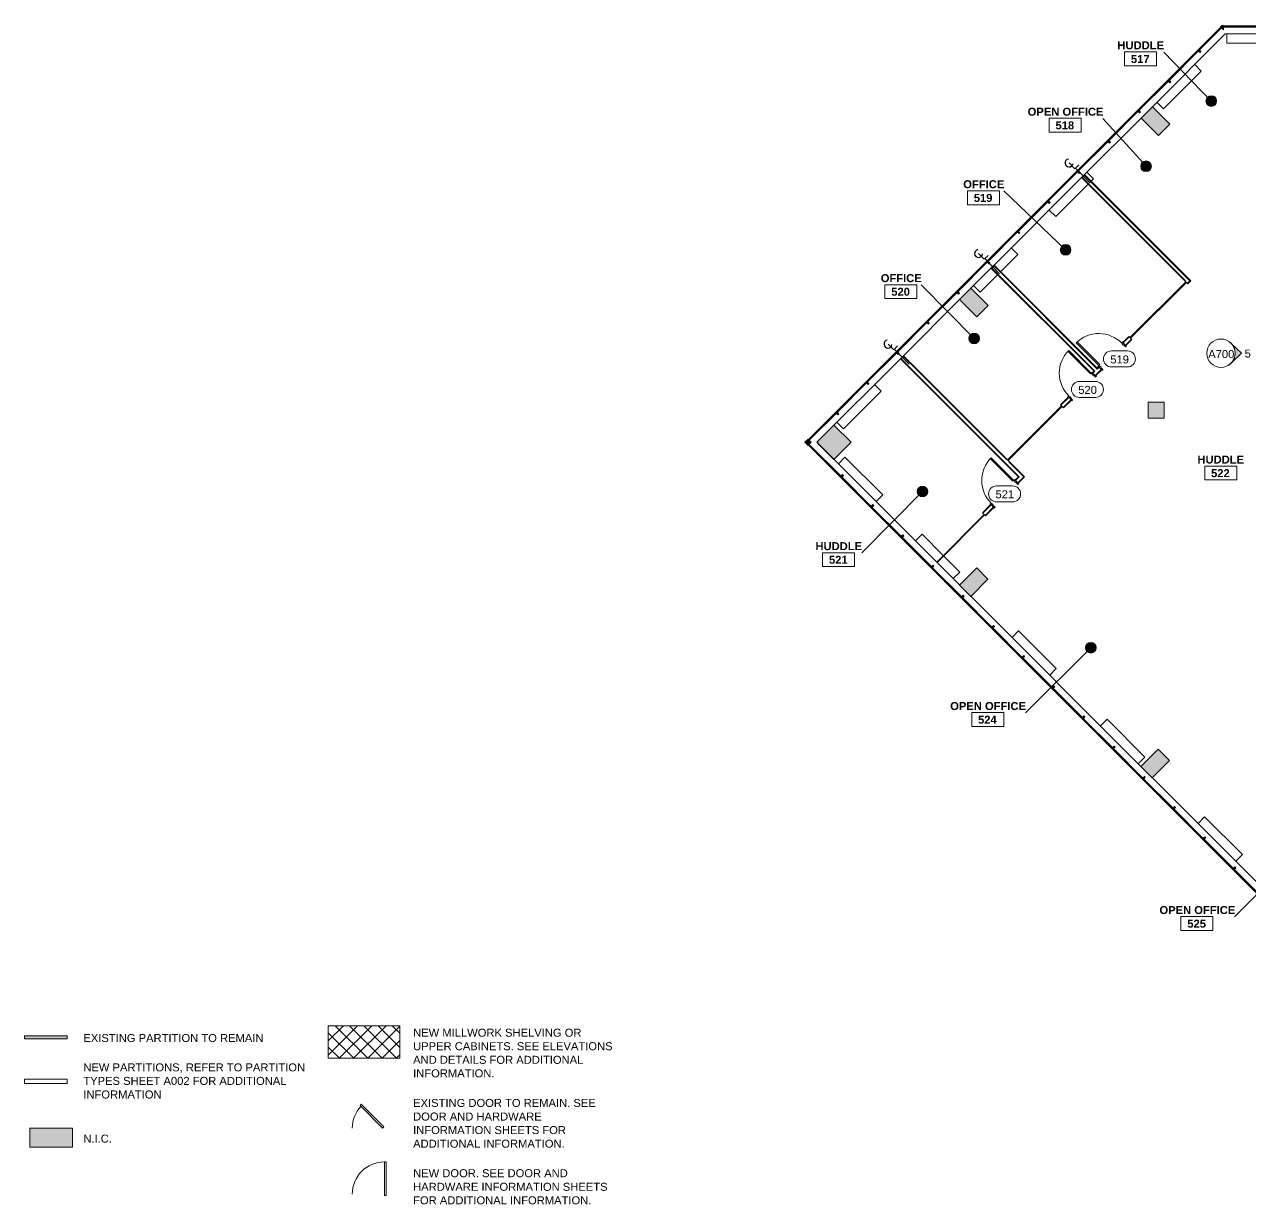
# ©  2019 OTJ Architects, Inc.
# Model space of a CAD drawing. Header units: inches. Extents: x 920 to 3738, y -709 to 819.
# Drawn here: x 920 to 2298, y -557 to 770 of the extents above; entities that cross this region are included whole.
import ezdxf

# ---------------------------------------------------------------- set-up
doc = ezdxf.new("R2010")
doc.units = ezdxf.units.IN
doc.header["$MEASUREMENT"] = 0
for name, color, linetype, lineweight in [('A-ANNO-NOTE', 131, 'Continuous', 9), ('A-AREA-IDEN', 2, 'Continuous', 9), ('A-DETL', 90, 'Continuous', 9), ('A-DETL-GENF', 92, 'Continuous', 9), ('A-DETL-THIN', 151, 'Continuous', 9), ('A-DOOR', 31, 'Continuous', 13), ('A-DOOR-IDEN', 31, 'Continuous', 9), ('A-GLAZ-CURT', 52, 'Continuous', 9), ('A-GLAZ-CWMG', 51, 'Continuous', 9), ('A-WALL', 113, 'Continuous', 13), ('A-WALL-PATT', 111, 'Continuous', 13), ('bb$0$A-BBASE', 250, 'Continuous', 30), ('dp$0$A-WALL-EXST', 7, 'Continuous', 9), ('G-ANNO-SYMB', 111, 'Continuous', 9), ('G-ANNO-TEXT', 231, 'Continuous', 9), ('I-WALL', 2, 'Continuous', 9), ('S-COLS', 52, 'Continuous', 13)]:
    doc.layers.add(name, color=color, linetype=linetype, lineweight=lineweight)
doc.styles.add('Arial_1', font='arial.ttf', dxfattribs={"height": 9})
doc.styles.add('Swis721 Lt BT', font='swissl.ttf', dxfattribs={"height": 9})
doc.styles.add('Swis721 Lt BT_B', font='', dxfattribs={"height": 9})
doc.styles.get('Swis721 Lt BT_B').set_extended_font_data('Swis721 Lt BT', bold=True)
pattern_1 = [(0, (2996.523, 0), (30.72, 7.68), [1.267, -21.773, 1.267, -21.773, -122.88]), (0, (2996.523, 0), (30.72, 7.68), [-46.08, 1.267, -44.813, 1.267, -21.773, -53.76]), (0, (2996.523, 0), (30.72, 7.68), [-115.2, 1.267, -14.093, 1.267, -37.133]), (120, (3008.043, 3.84), (-22.011075, 22.7643), [1.267, -21.773, 1.267, -21.773, -122.88]), (120, (3008.043, 3.84), (-22.011075, 22.7643), [-46.08, 1.267, -44.813, 1.267, -21.773, -53.76]), (120, (3008.043, 3.84), (-22.011075, 22.7643), [-115.2, 1.267, -14.093, 1.267, -37.133]), (240, (3011.883, 19.2), (-8.708925, -30.4443), [1.267, -21.773, 1.267, -21.773, -122.88]), (240, (3011.883, 19.2), (-8.708925, -30.4443), [-46.08, 1.267, -44.813, 1.267, -21.773, -53.76]), (240, (3011.883, 19.2), (-8.708925, -30.4443), [-115.2, 1.267, -14.093, 1.267, -37.133])]

# ---------------------------------------------------------------- blocks, each defined once
blk = doc.blocks.new('Family - ___-1369240-CONSTRUCTION PLAN SYMBOLS')
at = {"layer": 'A-WALL'}
for p, q in [((968, -416.2), (920, -416.2)), ((920, -416.2), (920, -421.2)), ((920, -421.2), (968, -421.2)), ((968, -421.2), (968, -416.2))]:
    blk.add_line(p, q, dxfattribs=at)
blk = doc.blocks.new('1951 Kidwell_Linked_dwg_bb-7240425-5TH FLOOR CONSTRUCTION')
at = {"layer": 'bb$0$A-BBASE'}
blk.add_hatch(color=256, dxfattribs=at).paths.add_polyline_path([(-1166.4, 280.7), (-1147.1, 300), (-1166.4, 319.3), (-1185.6, 300), (-1183.4, 297.7)], flags=0)
for p, q in [((-1166.4, 319.3), (-1185.6, 300)), ((-1147.1, 300), (-1166.4, 319.3)), ((-1185.6, 300), (-1183.4, 297.7)), ((-1183.4, 297.7), (-1166.4, 280.7)), ((-1166.4, 280.7), (-1147.1, 300))]:
    blk.add_line(p, q, dxfattribs=at)
at = {"layer": 'bb$0$A-BBASE', "flags": 128}
blk.add_lwpolyline([(-1166.4, 280.7), (-1147.1, 300), (-1166.4, 319.3)], dxfattribs=at)
blk = doc.blocks.new('1951 Kidwell_Linked_dwg-6963106-5TH FLOOR CONSTRUCTION')
at = {"layer": 'bb$0$A-BBASE'}
blk.add_hatch(color=256, dxfattribs=at).paths.add_polyline_path([(-1166.4, 280.7), (-1147.1, 300), (-1166.4, 319.3), (-1185.6, 300), (-1183.4, 297.7)], flags=0)
for p, q in [((-1166.4, 319.3), (-1185.6, 300)), ((-1147.1, 300), (-1166.4, 319.3)), ((-1185.6, 300), (-1183.4, 297.7)), ((-1183.4, 297.7), (-1166.4, 280.7)), ((-1166.4, 280.7), (-1147.1, 300))]:
    blk.add_line(p, q, dxfattribs=at)
at = {"layer": 'bb$0$A-BBASE', "flags": 128}
blk.add_lwpolyline([(-1166.4, 280.7), (-1147.1, 300), (-1166.4, 319.3)], dxfattribs=at)
blk.add_blockref('1951 Kidwell_Linked_dwg_bb-7240425-5TH FLOOR CONSTRUCTION', (0, 0))
blk = doc.blocks.new('Concrete-Rectangular-Column - 18 x 18-7059525-5TH FLOOR CONSTRUCTION')
at = {"layer": 'S-COLS', "lineweight": 9}
blk.add_hatch(color=7, dxfattribs=at).paths.add_polyline_path([(9, -9), (9, 9), (-9, 9), (-9, -9), (9, -9)], flags=0)
at = {"layer": 'S-COLS', "color": 8, "lineweight": 20}
for p, q in [((9, 9), (-9, 9)), ((-9, 9), (-9, -9)), ((9, -9), (9, 9)), ((-9, -9), (9, -9))]:
    blk.add_line(p, q, dxfattribs=at)
blk = doc.blocks.new('Concrete-Rectangular-Column - 18 x 27-7059394-5TH FLOOR CONSTRUCTION')
at = {"layer": 'S-COLS', "lineweight": 9}
blk.add_hatch(color=7, dxfattribs=at).paths.add_polyline_path([(9, -13.75), (9, 13.75), (-9, 13.75), (-9, -13.75)], flags=0)
at = {"layer": 'S-COLS', "color": 8, "lineweight": 20}
for p, q in [((9, 13.75), (-9, 13.75)), ((-9, 13.75), (-9, -13.75)), ((9, -13.75), (9, 13.75)), ((-9, -13.75), (9, -13.75))]:
    blk.add_line(p, q, dxfattribs=at)
blk = doc.blocks.new('Door - Single - Solid Door-7612116-5TH FLOOR CONSTRUCTION')
at = {"layer": 'A-DOOR', "lineweight": 9}
for p, q in [((-15.6, 3.1), (-14.1, 3.1)), ((-15.6, 2.3), (-15.6, 3.1)), ((-14.1, 3.1), (-14.1, -0.3)), ((22.1, 3.1), (23.6, 3.1)), ((22.1, -0.3), (22.1, 3.1)), ((23.6, 3.1), (23.6, 2.3)), ((-15.6, -3.3), (-15.6, -2.5)), ((-14.1, -3.3), (-15.6, -3.3)), ((-14.1, -0.3), (-13.6, -0.3)), ((-14.1, -1.8), (-14.1, -3.3)), ((-13.6, -1.8), (-14.1, -1.8)), ((-13.6, -0.3), (-13.6, -1.8)), ((21.6, -0.3), (22.1, -0.3)), ((21.6, -1.8), (21.6, -0.3)), ((22.1, -1.8), (21.6, -1.8)), ((22.1, -3.3), (22.1, -1.8)), ((23.6, -3.3), (22.1, -3.3)), ((23.6, -2.5), (23.6, -3.3))]:
    blk.add_line(p, q, dxfattribs=at)
at = {"layer": 'A-DOOR'}
for p, q in [((-12.6, -3.3), (-14, -3.3)), ((-14, -3.3), (-14, -39.3)), ((-12.6, -39.3), (-12.6, -3.3)), ((-14, -39.3), (-12.6, -39.3))]:
    blk.add_line(p, q, dxfattribs=at)
at = {"layer": 'A-DOOR', "lineweight": 9}
blk.add_arc((-14, -3.3), 36, 270, 0.5, dxfattribs=at)
blk = doc.blocks.new('Door - Single - Solid Door-7612119-5TH FLOOR CONSTRUCTION')
at = {"layer": 'A-DOOR'}
for p, q in [((-14, 39.3), (-12.6, 39.3)), ((-14, 3.3), (-14, 39.3)), ((-12.6, 39.3), (-12.6, 3.3)), ((-12.6, 3.3), (-14, 3.3))]:
    blk.add_line(p, q, dxfattribs=at)
at = {"layer": 'A-DOOR', "lineweight": 9}
for p, q in [((-15.6, 3.3), (-15.6, 2.5)), ((-14.1, 3.3), (-15.6, 3.3)), ((-14.1, 1.8), (-14.1, 3.3)), ((-13.6, 1.8), (-14.1, 1.8)), ((-14.1, -3.1), (-14.1, 0.3)), ((-14.1, 0.3), (-13.6, 0.3)), ((-13.6, 0.3), (-13.6, 1.8)), ((22.1, 1.8), (21.6, 1.8)), ((21.6, 1.8), (21.6, 0.3)), ((21.6, 0.3), (22.1, 0.3)), ((23.6, 3.3), (22.1, 3.3)), ((22.1, 3.3), (22.1, 1.8)), ((22.1, 0.3), (22.1, -3.1)), ((23.6, 2.5), (23.6, 3.3)), ((-15.6, -2.3), (-15.6, -3.1)), ((-15.6, -3.1), (-14.1, -3.1)), ((22.1, -3.1), (23.6, -3.1)), ((23.6, -3.1), (23.6, -2.3))]:
    blk.add_line(p, q, dxfattribs=at)
blk.add_arc((-14, 3.3), 36, 359.5, 90, dxfattribs=at)
blk = doc.blocks.new('System Panel - Glazed-7612506-5TH FLOOR CONSTRUCTION')
at = {"layer": 'A-GLAZ-CURT', "lineweight": 13}
for p, q in [((44.3, 1.8), (-44.3, 1.8)), ((-44.3, 1.8), (-44.3, 0.7)), ((-44.3, 0.7), (44.3, 0.7)), ((44.3, 0.7), (44.3, 1.8))]:
    blk.add_line(p, q, dxfattribs=at)
blk = doc.blocks.new('System Panel - Glazed-7612308-5TH FLOOR CONSTRUCTION')
at = {"layer": 'A-GLAZ-CURT', "lineweight": 13}
for p, q in [((42.9, 1.7), (-42.9, 1.7)), ((-42.9, 1.7), (-42.9, 0.7)), ((-42.9, 0.7), (42.9, 0.7)), ((42.9, 0.7), (42.9, 1.7))]:
    blk.add_line(p, q, dxfattribs=at)
blk = doc.blocks.new('System Panel - Glazed-7349523-5TH FLOOR CONSTRUCTION')
at = {"layer": 'A-GLAZ-CURT'}
blk.add_hatch(color=7, dxfattribs=at).paths.add_polyline_path([(25.6, -1.8), (25.6, -0.8), (-25.6, -0.8), (-25.6, -1.8), (12.4, -1.8)], flags=0)
at = {"layer": 'A-GLAZ-CURT', "color": 8, "lineweight": 20}
for p, q in [((25.6, -0.8), (-25.6, -0.8)), ((-25.6, -0.8), (-25.6, -1.8)), ((-25.6, -1.8), (25.6, -1.8)), ((25.6, -1.8), (25.6, -0.8))]:
    blk.add_line(p, q, dxfattribs=at)
blk = doc.blocks.new('System Panel - Glazed-7349344-5TH FLOOR CONSTRUCTION')
at = {"layer": 'A-GLAZ-CURT'}
blk.add_hatch(color=7, dxfattribs=at).paths.add_polyline_path([(-21.9, 0.7), (21.9, 0.7), (21.9, 1.8), (-21.9, 1.8)], flags=0)
at = {"layer": 'A-GLAZ-CURT', "color": 8, "lineweight": 20}
for p, q in [((21.9, 1.8), (-21.9, 1.8)), ((-21.9, 1.8), (-21.9, 0.7)), ((-21.9, 0.7), (21.9, 0.7)), ((21.9, 0.7), (21.9, 1.8))]:
    blk.add_line(p, q, dxfattribs=at)
blk = doc.blocks.new('System Panel - Glazed-7352699-5TH FLOOR CONSTRUCTION')
at = {"layer": 'A-GLAZ-CURT'}
blk.add_hatch(color=7, dxfattribs=at).paths.add_polyline_path([(-20.2, 0.7), (22.1, 0.7), (22.1, 1.8), (-22.1, 1.8), (-22.1, 0.7)], flags=0)
at = {"layer": 'A-GLAZ-CURT', "color": 8, "lineweight": 20}
for p, q in [((22.1, 1.8), (-22.1, 1.8)), ((-22.1, 1.8), (-22.1, 0.7)), ((-22.1, 0.7), (22.1, 0.7)), ((22.1, 0.7), (22.1, 1.8))]:
    blk.add_line(p, q, dxfattribs=at)
blk = doc.blocks.new('System Panel - Glazed-7347563-5TH FLOOR CONSTRUCTION')
at = {"layer": 'A-GLAZ-CURT'}
blk.add_hatch(color=7, dxfattribs=at).paths.add_polyline_path([(-24, 0.7), (24, 0.7), (24, 1.7), (-24, 1.7), (-24, 1.6)], flags=0)
at = {"layer": 'A-GLAZ-CURT', "color": 8, "lineweight": 20}
for p, q in [((24, 1.7), (-24, 1.7)), ((-24, 1.7), (-24, 0.7)), ((-24, 0.7), (24, 0.7)), ((24, 0.7), (24, 1.7))]:
    blk.add_line(p, q, dxfattribs=at)
blk = doc.blocks.new('Rectangular Mullion - 1_5_ x 2_5_ rectangular-7347996-5TH FLOOR CONSTRUCTION')
at = {"layer": 'A-GLAZ-CWMG'}
blk.add_hatch(color=7, dxfattribs=at).paths.add_polyline_path([(-0.75, 1.75), (0.75, 1.75), (0.75, -0.75), (-0.75, -0.75), (-0.75, 0)], flags=0)
at = {"layer": 'A-GLAZ-CWMG', "color": 8, "lineweight": 20}
for p, q in [((-0.75, 1.75), (0.75, 1.75)), ((-0.75, -0.75), (-0.75, 1.75)), ((0.75, 1.75), (0.75, -0.75)), ((0.75, -0.75), (-0.75, -0.75))]:
    blk.add_line(p, q, dxfattribs=at)
blk = doc.blocks.new('System Panel - Glazed-7351777-5TH FLOOR CONSTRUCTION')
at = {"layer": 'A-GLAZ-CURT'}
blk.add_hatch(color=7, dxfattribs=at).paths.add_polyline_path([(-18, 0.7), (18, 0.7), (18, 1.7), (-18, 1.7)], flags=0)
at = {"layer": 'A-GLAZ-CURT', "color": 8, "lineweight": 20}
for p, q in [((18, 1.7), (-18, 1.7)), ((-18, 1.7), (-18, 0.7)), ((-18, 0.7), (18, 0.7)), ((18, 0.7), (18, 1.7))]:
    blk.add_line(p, q, dxfattribs=at)
blk = doc.blocks.new('Quad Corner Mullion - 5_ x 5_ Quad Corner-7349345-5TH FLOOR CONSTRUCTION')
at = {"layer": 'A-GLAZ-CWMG'}
blk.add_hatch(color=7, dxfattribs=at).paths.add_polyline_path([(2.5, 2.5), (-2.5, 2.5), (-2.5, -2.5), (2.5, -2.5), (2.5, -1.5)], flags=0)
at = {"layer": 'A-GLAZ-CWMG', "color": 8, "lineweight": 20}
for p, q in [((2.5, 2.5), (-2.5, 2.5)), ((-2.5, 2.5), (-2.5, -2.5)), ((2.5, -2.5), (2.5, 2.5)), ((-2.5, -2.5), (2.5, -2.5))]:
    blk.add_line(p, q, dxfattribs=at)
blk = doc.blocks.new('System Panel - Glazed-7349602-5TH FLOOR CONSTRUCTION')
at = {"layer": 'A-GLAZ-CURT'}
blk.add_hatch(color=7, dxfattribs=at).paths.add_polyline_path([(24, -1.75), (24, -0.75), (-24, -0.75), (-24, -1.75), (-23, -1.75)], flags=0)
at = {"layer": 'A-GLAZ-CURT', "color": 8, "lineweight": 20}
for p, q in [((24, -0.75), (-24, -0.75)), ((-24, -0.75), (-24, -1.75)), ((-24, -1.75), (24, -1.75)), ((24, -1.75), (24, -0.75))]:
    blk.add_line(p, q, dxfattribs=at)
blk = doc.blocks.new('Rectangular Mullion - 1_5_ x 2_5_ rectangular-7350691-5TH FLOOR CONSTRUCTION')
at = {"layer": 'A-GLAZ-CWMG'}
blk.add_hatch(color=7, dxfattribs=at).paths.add_polyline_path([(0.75, 0.75), (0.75, -1.75), (-0.75, -1.75), (-0.75, 0.75), (0, 0.75)], flags=0)
at = {"layer": 'A-GLAZ-CWMG', "color": 8, "lineweight": 20}
for p, q in [((-0.75, 0.75), (0.75, 0.75)), ((-0.75, -1.75), (-0.75, 0.75)), ((0.75, 0.75), (0.75, -1.75)), ((0.75, -1.75), (-0.75, -1.75))]:
    blk.add_line(p, q, dxfattribs=at)
blk = doc.blocks.new('Quad Corner Mullion - 5_ x 5_ Quad Corner-7351778-5TH FLOOR CONSTRUCTION')
at = {"layer": 'A-GLAZ-CWMG'}
blk.add_hatch(color=7, dxfattribs=at).paths.add_polyline_path([(-1, 2.5), (2.5, -1), (1, -2.5), (-1, -2.5), (-1, 0)], flags=0)
at = {"layer": 'A-GLAZ-CWMG', "color": 8, "lineweight": 20}
for p, q in [((-1, 2.5), (2.5, -1)), ((-1, -2.5), (-1, 2.5)), ((1, -2.5), (-1, -2.5)), ((2.5, -1), (1, -2.5))]:
    blk.add_line(p, q, dxfattribs=at)
blk = doc.blocks.new('Door - Single - Solid Door-7612302-5TH FLOOR CONSTRUCTION')
at = {"layer": 'A-DOOR', "lineweight": 9}
for p, q in [((-15.6, 3.1), (-14.1, 3.1)), ((-15.6, 2.3), (-15.6, 3.1)), ((-14.1, 3.1), (-14.1, -0.3)), ((22.1, 3.1), (23.6, 3.1)), ((22.1, -0.3), (22.1, 3.1)), ((23.6, 3.1), (23.6, 2.3)), ((-15.6, -3.3), (-15.6, -2.5)), ((-14.1, -3.3), (-15.6, -3.3)), ((-14.1, -0.3), (-13.6, -0.3)), ((-14.1, -1.8), (-14.1, -3.3)), ((-13.6, -1.8), (-14.1, -1.8)), ((-13.6, -0.3), (-13.6, -1.8)), ((21.6, -0.3), (22.1, -0.3)), ((21.6, -1.8), (21.6, -0.3)), ((22.1, -1.8), (21.6, -1.8)), ((22.1, -3.3), (22.1, -1.8)), ((23.6, -3.3), (22.1, -3.3)), ((23.6, -2.5), (23.6, -3.3))]:
    blk.add_line(p, q, dxfattribs=at)
at = {"layer": 'A-DOOR'}
for p, q in [((-12.6, -3.3), (-14, -3.3)), ((-14, -3.3), (-14, -39.3)), ((-12.6, -39.3), (-12.6, -3.3)), ((-14, -39.3), (-12.6, -39.3))]:
    blk.add_line(p, q, dxfattribs=at)
at = {"layer": 'A-DOOR', "lineweight": 9}
blk.add_arc((-14, -3.3), 36, 270, 0.5, dxfattribs=at)
blk = doc.blocks.new('Room Tag - Room Name and Number-3379422-5TH FLOOR CONSTRUCTION')
at = {"layer": 'A-AREA-IDEN'}
for p, q in [((-0.188, -0.164), (-0.188, -0.002)), ((-0.188, -0.002), (0.187, -0.002)), ((0.187, -0.002), (-0.188, -0.002)), ((-0.188, -0.002), (-0.188, -0.164)), ((0.187, -0.002), (0.187, -0.164)), ((0.187, -0.164), (0.187, -0.002)), ((0.187, -0.164), (-0.188, -0.164)), ((-0.188, -0.164), (0.187, -0.164))]:
    blk.add_line(p, q, dxfattribs=at)
blk = doc.blocks.new('Door Tag - Door Tag-41184-5TH FLOOR CONSTRUCTION')
at = {"layer": 'A-DOOR-IDEN'}
for p, q in [((-0.09375, 0.09375), (0.09375, 0.09375)), ((-0.09375, -0.09375), (0.09375, -0.09375))]:
    blk.add_line(p, q, dxfattribs=at)
for centre, start, end in [((-0.09375, 0), 90, 270), ((0.09375, 0), 270, 90)]:
    blk.add_arc(centre, 0.09375, start, end, dxfattribs=at)
blk = doc.blocks.new('Centerline - Centerline-43150-5TH FLOOR CONSTRUCTION')
at = {"layer": 'A-ANNO-NOTE', "lineweight": 30}
for p, q in [((0, 0.026), (0, -0.068)), ((0, -0.068), (0.064, -0.068))]:
    blk.add_line(p, q, dxfattribs=at)
blk.add_arc((0, 0.027), 0.0469, 55.7755, 308.0372, dxfattribs=at)
blk = doc.blocks.new('Elevation - Filled Arrow 2-347888-5TH FLOOR CONSTRUCTION')
at = {"layer": 'G-ANNO-SYMB'}
blk.add_circle((0, 0), 0.166, dxfattribs=at)
blk = doc.blocks.new('Elevation - Filled Arrow-151867-5TH FLOOR CONSTRUCTION')
at = {"layer": 'G-ANNO-SYMB'}
h = blk.add_hatch(color=256, dxfattribs=at)
edge = h.paths.add_edge_path(flags=0)
edge.add_line((0, 0.239), (0.11, 0.125))
edge.add_arc((0, 0), 0.167, 48.498, 130.5571)
edge.add_line((-0.109, 0.126), (0, 0.239))
for p, q in [((0, 0.239), (-0.109, 0.126)), ((-0.108, 0.127), (0, 0.239)), ((0, 0.239), (-0.108, 0.127)), ((0, 0.239), (0.11, 0.125)), ((0.11, 0.125), (0, 0.239))]:
    blk.add_line(p, q, dxfattribs=at)
blk.add_arc((0, 0), 0.167, 48.498, 130.5571, dxfattribs=at)
blk.add_ellipse((0, 0), major_axis=(-0.167, 0), ratio=0.999376, start_param=3.141593, end_param=6.283185, dxfattribs=at)

msp = doc.modelspace()

# ---------------------------------------------------------------- hatches: boundary and pattern name
at = {"layer": 'A-AREA-IDEN'}
h = msp.add_hatch(color=256, dxfattribs=at)
edge = h.paths.add_edge_path(flags=0)
edge.add_arc((2254.4, 683.7), 6, 0, 360)
h = msp.add_hatch(color=256, dxfattribs=at)
edge = h.paths.add_edge_path(flags=0)
edge.add_arc((2181, 610.4), 6, 0, 360)
h = msp.add_hatch(color=256, dxfattribs=at)
edge = h.paths.add_edge_path(flags=0)
edge.add_arc((2090.6, 516.5), 6, 0, 360)
h = msp.add_hatch(color=256, dxfattribs=at)
edge = h.paths.add_edge_path(flags=0)
edge.add_arc((1987.8, 416.8), 6, 0, 360)
h = msp.add_hatch(color=256, dxfattribs=at)
edge = h.paths.add_edge_path(flags=0)
edge.add_arc((1929.7, 244.6), 6, 0, 360)
h = msp.add_hatch(color=256, dxfattribs=at)
edge = h.paths.add_edge_path(flags=0)
edge.add_arc((2118.9, 69), 6, 0, 360)
at = {"layer": 'A-DETL-GENF'}
h = msp.add_hatch(dxfattribs=at)
h.set_pattern_fill('FP_1', style=0, pattern_type=2)
h.set_pattern_definition([(45, (0, 0), (-8.01223, 8.01223), []), (135, (0, 0), (-8.01223, -8.01223), [])])
h.paths.add_polyline_path([(1341.9, -392.7), (1341.9, -356), (1261.5, -356), (1261.5, -392.7)], flags=0)
for color, points in [(7, [(968, -370.9), (968, -367.4), (920, -367.4), (920, -370.9), (920, -370.9)]), (9, [(925.8, -492.6), (973.8, -492.6), (973.8, -471.1), (925.8, -471.1)])]:
    msp.add_hatch(color=color, dxfattribs=at).paths.add_polyline_path(points, flags=0)
at = {"layer": 'A-WALL-PATT', "lineweight": 9}
h = msp.add_hatch(dxfattribs=at)
h.set_pattern_fill('FP_2', color=256, style=0, pattern_type=2)
h.set_pattern_definition(pattern_1)
h.paths.add_polyline_path([(2224.4, 481.7), (2224.8, 482.1), (2109.3, 597.6), (2111.9, 600.1), (2111.5, 600.6), (2108.5, 597.6), (2223.9, 482.1)], flags=0)
h = msp.add_hatch(dxfattribs=at)
h.set_pattern_fill('FP_2', color=256, style=0, pattern_type=2)
h.set_pattern_definition(pattern_1)
h.paths.add_polyline_path([(2230.4, 481.7), (2230.8, 482.1), (2111.9, 601), (2111.5, 600.6), (2229.9, 482.1)], flags=0)
h = msp.add_hatch(dxfattribs=at)
h.set_pattern_fill('FP_2', color=256, style=0, pattern_type=2)
h.set_pattern_definition(pattern_1)
h.paths.add_polyline_path([(2122.5, 379.8), (2123, 380.3), (2007.5, 495.7), (2010.1, 498.3), (2009.6, 498.7), (2006.6, 495.7), (2122.1, 380.3)], flags=0)
h = msp.add_hatch(dxfattribs=at)
h.set_pattern_fill('FP_2', color=256, style=0, pattern_type=2)
h.set_pattern_definition(pattern_1)
h.paths.add_polyline_path([(2125.5, 382.8), (2126, 383.3), (2010.1, 499.2), (2009.6, 498.7), (2125.1, 383.3)], flags=0)
h = msp.add_hatch(dxfattribs=at)
h.set_pattern_fill('FP_2', color=256, style=0, pattern_type=2)
h.set_pattern_definition(pattern_1)
h.paths.add_polyline_path([(2037.9, 260.8), (2038.4, 261.2), (1905.7, 393.9), (1908.3, 396.5), (1907.8, 396.9), (1904.8, 393.9), (2037.5, 261.2)], flags=0)
h = msp.add_hatch(dxfattribs=at)
h.set_pattern_fill('FP_2', color=256, style=0, pattern_type=2)
h.set_pattern_definition(pattern_1)
h.paths.add_polyline_path([(2043.9, 260.8), (2044.4, 261.2), (2027.2, 278.5), (2026.7, 278), (2043.5, 261.2)], flags=0)
h.paths.add_polyline_path([(2024.2, 280.6), (2024.6, 281), (1908.3, 397.4), (1907.8, 396.9), (2023.7, 281)], flags=0)
h = msp.add_hatch(dxfattribs=at)
h.set_pattern_fill('FP_2', color=256, style=0, pattern_type=2)
h.set_pattern_definition(pattern_1)
h.paths.add_polyline_path([(1997.4, 220.3), (2006.9, 229.8), (2006.5, 230.3), (1997, 220.7)], flags=0)
h.paths.add_polyline_path([(2034.2, 257), (2037.9, 260.8), (2037.5, 261.2), (2033.7, 257.5)], flags=0)

# ---------------------------------------------------------------- linework, layer by layer
at = {"layer": 'A-ANNO-NOTE'}
for p, q in [((2118.2, 591.4), (2101.5, 608.3)), ((2016.4, 489.6), (1999.7, 506.5)), ((1914.6, 387.8), (1897.9, 404.7))]:
    msp.add_line(p, q, dxfattribs=at)
at = {"layer": 'A-AREA-IDEN'}
for p, q in [((2254.4, 683.7), (2201, 738.8)), ((2181, 610.4), (2132.4, 664.1)), ((2090.6, 516.5), (2021, 582.6)), ((1987.8, 416.8), (1928.2, 477)), ((1929.7, 244.6), (1861.6, 175.6)), ((2118.9, 69), (2045.3, -4.2)), ((2349.9, -163.1), (2280.6, -233.6))]:
    msp.add_line(p, q, dxfattribs=at)
for centre in [(2254.4, 683.7), (2181, 610.4), (2090.6, 516.5), (1987.8, 416.8), (1929.7, 244.6), (2118.9, 69)]:
    msp.add_circle(centre, 6, dxfattribs=at)
at = {"layer": 'A-DETL'}
for p, q in [((2271.7, 748.7), (2271.7, 759.2)), ((2331.7, 748.7), (2271.7, 748.7)), ((2243.1, 717.3), (2200.7, 674.9)), ((2235.7, 724.8), (2243.1, 717.3)), ((2200.7, 674.9), (2193.2, 682.3)), ((2114.5, 603.7), (2122, 596.2)), ((2122, 596.2), (2119.3, 593.6)), ((2115.9, 590.1), (2079.5, 553.8)), ((2079.5, 553.8), (2072.1, 561.2)), ((2036.9, 511.2), (2017.5, 491.8)), ((2029.5, 518.6), (2036.9, 511.2)), ((2014.1, 488.3), (1994.5, 468.8)), ((1994.5, 468.8), (1987.1, 476.2)), ((1875.8, 364.9), (1883.2, 357.5)), ((1883.2, 357.5), (1840.8, 315.1)), ((1840.8, 315.1), (1833.4, 322.5)), ((1835.1, 275.8), (1842.5, 283.2)), ((1842.5, 283.2), (1885, 240.8)), ((1885, 240.8), (1877.5, 233.4)), ((1921.8, 189.1), (1929.2, 196.6)), ((1929.2, 196.6), (1953, 172.7)), ((1953.4, 172.4), (1971.6, 154.1)), ((1971.6, 154.1), (1964.2, 146.7)), ((2030.3, 80.6), (2037.7, 88)), ((2037.7, 88), (2080.1, 45.6)), ((2080.1, 45.6), (2072.7, 38.2)), ((2129.9, -19), (2137.3, -11.5)), ((2137.3, -11.5), (2179.7, -54)), ((2179.7, -54), (2172.3, -61.4)), ((2239.5, -128.6), (2246.9, -121.2)), ((2246.9, -121.2), (2289.4, -163.6)), ((2289.4, -163.6), (2281.9, -171))]:
    msp.add_line(p, q, dxfattribs=at)
at = {"layer": 'A-DETL-THIN'}
for p, q in [((1341.9, -356), (1261.5, -356)), ((1261.5, -356), (1261.5, -392.7)), ((1341.9, -392.7), (1341.9, -356)), ((968, -367.4), (920, -367.4)), ((920, -367.4), (920, -370.9)), ((920, -370.9), (920, -367.4)), ((920, -367.4), (968, -367.4)), ((920, -370.9), (968, -370.9)), ((920, -370.9), (968, -370.9)), ((968, -370.9), (968, -367.4)), ((968, -367.4), (968, -370.9)), ((1261.5, -392.7), (1341.9, -392.7)), ((1298.6, -444.4), (1297.2, -445.8)), ((1322.6, -471.3), (1297.2, -445.8)), ((1324, -469.9), (1298.6, -444.4)), ((973.8, -471.1), (925.8, -471.1)), ((925.8, -471.1), (925.8, -492.6)), ((925.8, -492.6), (925.8, -471.1)), ((925.8, -471.1), (973.8, -471.1)), ((973.8, -492.6), (973.8, -471.1)), ((973.8, -471.1), (973.8, -492.6)), ((1324, -469.9), (1322.6, -471.3)), ((925.8, -492.6), (973.8, -492.6)), ((925.8, -492.6), (973.8, -492.6)), ((1324.6, -546.9), (1324.6, -509.2)), ((1326.6, -509.2), (1324.6, -509.2)), ((1326.6, -546.9), (1326.6, -509.2)), ((1326.6, -546.9), (1324.6, -546.9))]:
    msp.add_line(p, q, dxfattribs=at)
for centre, start in [((1324.6, -471.3), 137.2472), ((1324.6, -545.3), 90.0634)]:
    msp.add_arc(centre, 36.1, start, 180, dxfattribs=at)
at = {"layer": 'A-WALL', "lineweight": 9}
for p, q in [((1801.4, 303.2), (2265.1, 766.9)), ((2270.1, 759.2), (2188.1, 677.2)), ((2268.3, 768.2), (2932.8, 768.2)), ((2694.5, 759.2), (2270.1, 759.2)), ((2175.4, 664.5), (2111.9, 601)), ((2108.5, 597.6), (2010.1, 499.2)), ((2006.6, 495.7), (1984.1, 473.2)), ((1971.4, 460.5), (1908.3, 397.4)), ((1904.8, 393.9), (1810.9, 300)), ((2457, -358.8), (1801.3, 296.8)), ((1810.9, 300), (1945.6, 165.3)), ((1946, 164.9), (1971.3, 139.6)), ((1984, 126.9), (2175.3, -64.4)), ((2188, -77.1), (2462.1, -351.2))]:
    msp.add_line(p, q, dxfattribs=at)
at = {"layer": 'A-WALL'}
for p, q in [((2109.3, 597.6), (2111.9, 600.1)), ((2225.2, 481.7), (2109.3, 597.6)), ((2230.4, 481.7), (2111.9, 600.1)), ((2007.5, 495.7), (2010.1, 498.3)), ((2126, 382.4), (2010.1, 498.3)), ((2123.4, 379.8), (2007.5, 495.7)), ((2225.2, 481.7), (2224.8, 481.2)), ((2230.4, 481.7), (2227.4, 478.7)), ((2162.2, 418.6), (2155.3, 411.7)), ((2164.8, 416.1), (2157.8, 409.1)), ((1905.7, 393.9), (1908.3, 396.5)), ((2038.4, 261.2), (1905.7, 393.9)), ((2024.2, 280.6), (1908.3, 396.5)), ((2123.4, 379.8), (2121.3, 377.8)), ((2130.6, 381.9), (2123.9, 375.2)), ((2128.1, 384.5), (2126, 382.4)), ((2094.1, 350.5), (2085.2, 341.7)), ((2096.7, 348), (2087.8, 339.1)), ((2024.6, 281), (2024.2, 280.6)), ((2027.2, 278.5), (2026.7, 278)), ((2043.5, 261.2), (2026.7, 278)), ((2034.2, 257), (2038.4, 261.2)), ((2036.7, 254.5), (2043.5, 261.2)), ((1997.4, 220.3), (2006.9, 229.8)), ((2000, 217.7), (2009.5, 227.3)), ((1999.3, 218.3), (1999, 218.7))]:
    msp.add_line(p, q, dxfattribs=at)
at = {"layer": 'I-WALL', "lineweight": 13}
for p, q in [((2111.9, 601), (2108.5, 597.6)), ((2108.5, 597.6), (2227.8, 478.2)), ((2231.2, 481.7), (2111.9, 601)), ((2010.1, 499.2), (2006.6, 495.7)), ((2126, 383.3), (2010.1, 499.2)), ((2006.6, 495.7), (2122.5, 379.8)), ((2227.8, 478.2), (2231.2, 481.7)), ((2161.8, 419.1), (2154.8, 412.1)), ((2158.3, 408.7), (2165.2, 415.6)), ((2165.2, 415.6), (2161.8, 419.1)), ((2154.8, 412.1), (2158.3, 408.7)), ((1908.3, 397.4), (1904.8, 393.9)), ((1904.8, 393.9), (2037.5, 261.2)), ((2044.4, 261.2), (1908.3, 397.4)), ((2122.5, 379.8), (2120.9, 378.2)), ((2120.9, 378.2), (2124.3, 374.8)), ((2124.3, 374.8), (2131.1, 381.5)), ((2127.6, 384.9), (2126, 383.3)), ((2131.1, 381.5), (2127.6, 384.9)), ((2093.7, 351), (2084.8, 342.1)), ((2088.2, 338.7), (2097.1, 347.5)), ((2097.1, 347.5), (2093.7, 351)), ((2084.8, 342.1), (2088.2, 338.7)), ((2037.5, 261.2), (2033.7, 257.5)), ((2033.7, 257.5), (2037.2, 254)), ((2037.2, 254), (2044.4, 261.2)), ((2006.5, 230.3), (1997, 220.7)), ((1997, 220.7), (1999, 218.7)), ((2000.4, 217.3), (2009.9, 226.8)), ((2009.9, 226.8), (2006.5, 230.3)), ((1999, 218.7), (1945.6, 165.3)), ((1946, 164.9), (1999.3, 218.3)), ((1999.3, 218.3), (2000.4, 217.3)), ((1945.6, 165.3), (1946, 164.9))]:
    msp.add_line(p, q, dxfattribs=at)

# ---------------------------------------------------------------- block references
at = {"lineweight": 9}
msp.add_blockref('Family - ___-1369240-CONSTRUCTION PLAN SYMBOLS', (0, 0), dxfattribs=at)
at = {"layer": 'A-ANNO-NOTE', "xscale": 96, "yscale": 96, "zscale": 96, "rotation": 44.99999999999995}
for p in [(2096.3, 612.3), (1994.5, 510.5), (1892.7, 408.7)]:
    msp.add_blockref('Centerline - Centerline-43150-5TH FLOOR CONSTRUCTION', p, dxfattribs=at)
at = {"layer": 'A-AREA-IDEN', "xscale": 95.99999999999994, "yscale": 95.99999999999994, "zscale": 95.99999999999994}
for p in [(2174.9, 739.1), (2090.1, 664.5), (1998.2, 582.9), (1905.4, 477.4), (2265, 273.4), (1835.4, 176), (2003, -3.8), (2238.3, -233.2)]:
    msp.add_blockref('Room Tag - Room Name and Number-3379422-5TH FLOOR CONSTRUCTION', p, dxfattribs=at)
at = {"layer": 'A-DOOR'}
for name, p, rotation in [('Door - Single - Solid Door-7612119-5TH FLOOR CONSTRUCTION', (2140.2, 393.9), 44.99999999999996), ('Door - Single - Solid Door-7612116-5TH FLOOR CONSTRUCTION', (2111.9, 365.6), 225), ('Door - Single - Solid Door-7612302-5TH FLOOR CONSTRUCTION', (2024.7, 244.9), 225.0000000000021)]:
    msp.add_blockref(name, p, dxfattribs=dict(at, rotation=rotation))
at = {"layer": 'A-DOOR-IDEN', "xscale": 95.99999999999994, "yscale": 95.99999999999994, "zscale": 95.99999999999994}
for p in [(2151.1, 393.7), (2115.1, 359.4), (2022, 242)]:
    msp.add_blockref('Door Tag - Door Tag-41184-5TH FLOOR CONSTRUCTION', p, dxfattribs=at)
at = {"layer": 'A-GLAZ-CURT'}
for name, p, rotation in [('System Panel - Glazed-7351777-5TH FLOOR CONSTRUCTION', (2253.7, 752.8), 44.99999999999996), ('System Panel - Glazed-7347563-5TH FLOOR CONSTRUCTION', (2224, 723), 44.99999999999996), ('System Panel - Glazed-7347563-5TH FLOOR CONSTRUCTION', (2190.1, 689.1), 44.99999999999996), ('System Panel - Glazed-7347563-5TH FLOOR CONSTRUCTION', (2156.1, 655.2), 44.99999999999996), ('System Panel - Glazed-7347563-5TH FLOOR CONSTRUCTION', (2122.2, 621.2), 44.99999999999996), ('System Panel - Glazed-7347563-5TH FLOOR CONSTRUCTION', (2088.2, 587.3), 44.99999999999996), ('System Panel - Glazed-7347563-5TH FLOOR CONSTRUCTION', (2054.3, 553.3), 44.99999999999996), ('System Panel - Glazed-7347563-5TH FLOOR CONSTRUCTION', (2020.4, 519.4), 44.99999999999996), ('System Panel - Glazed-7347563-5TH FLOOR CONSTRUCTION', (1986.4, 485.4), 44.99999999999996), ('System Panel - Glazed-7347563-5TH FLOOR CONSTRUCTION', (1952.5, 451.5), 44.99999999999996), ('System Panel - Glazed-7612506-5TH FLOOR CONSTRUCTION', (2195.5, 447.9), 44.99999999999992), ('System Panel - Glazed-7347563-5TH FLOOR CONSTRUCTION', (1918.5, 417.6), 44.99999999999996), ('System Panel - Glazed-7347563-5TH FLOOR CONSTRUCTION', (1884.6, 383.6), 44.99999999999996), ('System Panel - Glazed-7347563-5TH FLOOR CONSTRUCTION', (1850.7, 349.7), 44.99999999999996), ('System Panel - Glazed-7349344-5TH FLOOR CONSTRUCTION', (1818.2, 317.3), 44.99999999999996), ('System Panel - Glazed-7612308-5TH FLOOR CONSTRUCTION', (2056.9, 309.3), 44.99999999999999), ('System Panel - Glazed-7349523-5TH FLOOR CONSTRUCTION', (1820.9, 280.1), 314.9999999999999), ('System Panel - Glazed-7349602-5TH FLOOR CONSTRUCTION', (1856, 245.1), 314.9999999999999), ('System Panel - Glazed-7349602-5TH FLOOR CONSTRUCTION', (1889.9, 211.1), 314.9999999999999), ('System Panel - Glazed-7349602-5TH FLOOR CONSTRUCTION', (1923.9, 177.2), 314.9999999999999), ('System Panel - Glazed-7349602-5TH FLOOR CONSTRUCTION', (1957.8, 143.2), 314.9999999999999), ('System Panel - Glazed-7349602-5TH FLOOR CONSTRUCTION', (1991.7, 109.3), 314.9999999999999), ('System Panel - Glazed-7349602-5TH FLOOR CONSTRUCTION', (2025.7, 75.3), 314.9999999999999), ('System Panel - Glazed-7349602-5TH FLOOR CONSTRUCTION', (2059.6, 41.4), 314.9999999999999), ('System Panel - Glazed-7349602-5TH FLOOR CONSTRUCTION', (2093.6, 7.5), 314.9999999999999), ('System Panel - Glazed-7349602-5TH FLOOR CONSTRUCTION', (2127.5, -26.5), 314.9999999999999), ('System Panel - Glazed-7349602-5TH FLOOR CONSTRUCTION', (2161.5, -60.4), 314.9999999999999), ('System Panel - Glazed-7349602-5TH FLOOR CONSTRUCTION', (2195.4, -94.4), 314.9999999999999), ('System Panel - Glazed-7349602-5TH FLOOR CONSTRUCTION', (2229.3, -128.3), 314.9999999999999), ('System Panel - Glazed-7349602-5TH FLOOR CONSTRUCTION', (2263.3, -162.2), 314.9999999999999), ('System Panel - Glazed-7349602-5TH FLOOR CONSTRUCTION', (2297.2, -196.2), 314.9999999999999)]:
    msp.add_blockref(name, p, dxfattribs=dict(at, rotation=rotation))
msp.add_blockref('System Panel - Glazed-7352699-5TH FLOOR CONSTRUCTION', (2290.4, 766.2), dxfattribs=at)
at = {"layer": 'A-GLAZ-CWMG', "extrusion": (0, 0, -1)}
for name, p, rotation in [('Quad Corner Mullion - 5_ x 5_ Quad Corner-7351778-5TH FLOOR CONSTRUCTION', (-2267.2, 766.2), 135.0000000000001), ('Rectangular Mullion - 1_5_ x 2_5_ rectangular-7347996-5TH FLOOR CONSTRUCTION', (-2241, 740), 135.0000000000001), ('Rectangular Mullion - 1_5_ x 2_5_ rectangular-7347996-5TH FLOOR CONSTRUCTION', (-2207, 706.1), 135.0000000000001), ('Rectangular Mullion - 1_5_ x 2_5_ rectangular-7347996-5TH FLOOR CONSTRUCTION', (-2173.1, 672.1), 135.0000000000001), ('Rectangular Mullion - 1_5_ x 2_5_ rectangular-7347996-5TH FLOOR CONSTRUCTION', (-2139.2, 638.2), 135.0000000000001), ('Rectangular Mullion - 1_5_ x 2_5_ rectangular-7347996-5TH FLOOR CONSTRUCTION', (-2105.2, 604.2), 135.0000000000001), ('Rectangular Mullion - 1_5_ x 2_5_ rectangular-7347996-5TH FLOOR CONSTRUCTION', (-2071.3, 570.3), 135.0000000000001), ('Rectangular Mullion - 1_5_ x 2_5_ rectangular-7347996-5TH FLOOR CONSTRUCTION', (-2037.3, 536.4), 135.0000000000001), ('Rectangular Mullion - 1_5_ x 2_5_ rectangular-7347996-5TH FLOOR CONSTRUCTION', (-2003.4, 502.4), 135.0000000000001), ('Rectangular Mullion - 1_5_ x 2_5_ rectangular-7347996-5TH FLOOR CONSTRUCTION', (-1969.5, 468.5), 135.0000000000001), ('Rectangular Mullion - 1_5_ x 2_5_ rectangular-7347996-5TH FLOOR CONSTRUCTION', (-1935.5, 434.5), 135.0000000000001), ('Rectangular Mullion - 1_5_ x 2_5_ rectangular-7347996-5TH FLOOR CONSTRUCTION', (-1901.6, 400.6), 135.0000000000001), ('Rectangular Mullion - 1_5_ x 2_5_ rectangular-7347996-5TH FLOOR CONSTRUCTION', (-1867.6, 366.7), 135.0000000000001), ('Rectangular Mullion - 1_5_ x 2_5_ rectangular-7347996-5TH FLOOR CONSTRUCTION', (-1833.7, 332.7), 135.0000000000001), ('Rectangular Mullion - 1_5_ x 2_5_ rectangular-7350691-5TH FLOOR CONSTRUCTION', (-1839, 262), 225.0000000000001), ('Rectangular Mullion - 1_5_ x 2_5_ rectangular-7350691-5TH FLOOR CONSTRUCTION', (-1873, 228.1), 225.0000000000001), ('Rectangular Mullion - 1_5_ x 2_5_ rectangular-7350691-5TH FLOOR CONSTRUCTION', (-1906.9, 194.1), 225.0000000000001), ('Rectangular Mullion - 1_5_ x 2_5_ rectangular-7350691-5TH FLOOR CONSTRUCTION', (-1940.8, 160.2), 225.0000000000001), ('Rectangular Mullion - 1_5_ x 2_5_ rectangular-7350691-5TH FLOOR CONSTRUCTION', (-1974.8, 126.3), 225.0000000000001), ('Rectangular Mullion - 1_5_ x 2_5_ rectangular-7350691-5TH FLOOR CONSTRUCTION', (-2008.7, 92.3), 225.0000000000001), ('Rectangular Mullion - 1_5_ x 2_5_ rectangular-7350691-5TH FLOOR CONSTRUCTION', (-2042.7, 58.4), 225.0000000000001), ('Rectangular Mullion - 1_5_ x 2_5_ rectangular-7350691-5TH FLOOR CONSTRUCTION', (-2076.6, 24.4), 225.0000000000001), ('Rectangular Mullion - 1_5_ x 2_5_ rectangular-7350691-5TH FLOOR CONSTRUCTION', (-2110.5, -9.5), 225.0000000000001), ('Rectangular Mullion - 1_5_ x 2_5_ rectangular-7350691-5TH FLOOR CONSTRUCTION', (-2144.5, -43.4), 225.0000000000001), ('Rectangular Mullion - 1_5_ x 2_5_ rectangular-7350691-5TH FLOOR CONSTRUCTION', (-2178.4, -77.4), 225.0000000000001), ('Rectangular Mullion - 1_5_ x 2_5_ rectangular-7350691-5TH FLOOR CONSTRUCTION', (-2212.4, -111.3), 225.0000000000001), ('Rectangular Mullion - 1_5_ x 2_5_ rectangular-7350691-5TH FLOOR CONSTRUCTION', (-2246.3, -145.3), 225.0000000000001), ('Rectangular Mullion - 1_5_ x 2_5_ rectangular-7350691-5TH FLOOR CONSTRUCTION', (-2280.2, -179.2), 225.0000000000001)]:
    msp.add_blockref(name, p, dxfattribs=dict(at, rotation=rotation))
at = {"layer": 'A-GLAZ-CWMG', "rotation": 225}
msp.add_blockref('Quad Corner Mullion - 5_ x 5_ Quad Corner-7349345-5TH FLOOR CONSTRUCTION', (1801, 300), dxfattribs=at)
at = {"layer": 'dp$0$A-WALL-EXST', "color": 250, "lineweight": 30}
msp.add_blockref('1951 Kidwell_Linked_dwg-6963106-5TH FLOOR CONSTRUCTION', (2996.5, 0), dxfattribs=at)
at = {"layer": 'G-ANNO-SYMB', "xscale": 95.99999999999994, "yscale": 95.99999999999994, "zscale": 95.99999999999994}
msp.add_blockref('Elevation - Filled Arrow 2-347888-5TH FLOOR CONSTRUCTION', (2265.2, 400.2), dxfattribs=at)
at = {"layer": 'G-ANNO-SYMB', "extrusion": (0, 0, -1), "xscale": 95.99999999999994, "yscale": 95.99999999999994, "zscale": 95.99999999999994, "rotation": 90.0000000000005}
msp.add_blockref('Elevation - Filled Arrow-151867-5TH FLOOR CONSTRUCTION', (-2265.2, 400.2), dxfattribs=at)
at = {"layer": 'S-COLS', "lineweight": 9}
for p, rotation in [((2191.5, 661.1), 224.9999999999999), ((1987.3, 457.3), 224.9999999999999), ((1987.2, 142.8), 315.0000000000001), ((2191.2, -61.2), 315.0000000000001)]:
    msp.add_blockref('Concrete-Rectangular-Column - 18 x 27-7059394-5TH FLOOR CONSTRUCTION', p, dxfattribs=dict(at, rotation=rotation))
msp.add_blockref('Concrete-Rectangular-Column - 18 x 18-7059525-5TH FLOOR CONSTRUCTION', (2192.5, 336), dxfattribs=at)

# ---------------------------------------------------------------- texts
at = {"layer": 'A-AREA-IDEN', "char_height": 9, "attachment_point": 1, "style": 'Swis721 Lt BT_B'}
for s, insert, width in [('HUDDLE', (2148.8, 750.9), 63.024), ('517', (2164, 735.5), 25.452), ('OPEN OFFICE', (2047.9, 676.2), 102.111), ('518', (2079.2, 660.9), 25.452), ('OFFICE', (1975.5, 594.7), 54.843), ('519', (1987.3, 579.3), 25.452), ('OFFICE', (1882.7, 489.1), 54.843), ('520', (1894.5, 473.8), 25.452), ('HUDDLE', (2238.8, 285.1), 63.024), ('522', (2254.1, 269.8), 25.452), ('HUDDLE', (1809.3, 187.7), 63.024), ('521', (1824.5, 172.4), 25.452), ('OPEN OFFICE', (1960.8, 7.9), 102.111), ('524', (1992.1, -7.4), 25.452), ('OPEN OFFICE', (2196.1, -221.5), 102.111), ('525', (2227.4, -236.8), 25.452)]:
    msp.add_mtext(s, dxfattribs=dict(at, insert=insert, width=width))
at = {"layer": 'A-DOOR-IDEN', "char_height": 9, "width": 24.543, "attachment_point": 1, "style": 'Swis721 Lt BT'}
for s, insert in [('519', (2140.8, 397.7)), ('520', (2104.8, 363.4)), ('521', (2011.7, 246))]:
    msp.add_mtext(s, dxfattribs=dict(at, insert=insert))
at = {"layer": 'G-ANNO-SYMB', "char_height": 9, "attachment_point": 1}
for s, insert, width, style in [('A700', (2250.9, 403.7), 35.754, 'Arial_1'), ('5', (2291.8, 404.3), 8.181, 'Swis721 Lt BT')]:
    msp.add_mtext(s, dxfattribs=dict(at, insert=insert, width=width, style=style))
at = {"layer": 'G-ANNO-TEXT', "color": 7, "char_height": 9, "attachment_point": 1, "style": 'Swis721 Lt BT'}
for s, insert, width in [('EXISTING PARTITION TO REMAIN', (986.1, -365.4), 229.674), ('NEW MILLWORK SHELVING OR ', (1356.9, -359.4), 223.008), ('UPPER CABINETS. SEE ELEVATIONS ', (1356.9, -374.6), 256.035), ('NEW PARTITIONS, REFER TO PARTITION ', (986.1, -398.4), 286.335), ('AND DETAILS FOR ADDITIONAL ', (1356.9, -389.9), 224.826), ('TYPES SHEET A002 FOR ADDITIONAL ', (986.1, -413.6), 265.125), ('INFORMATION.', (1356.9, -405.1), 106.05), ('INFORMATION', (986.1, -428.9), 101.808), ('EXISTING DOOR TO REMAIN. SEE ', (1356.9, -438.4), 239.976), ('DOOR AND HARDWARE ', (1356.9, -453.7), 171.801), ('N.I.C.', (986.1, -478.5), 37.875), ('INFORMATION SHEETS FOR ', (1356.9, -468.9), 201.798), ('ADDITIONAL INFORMATION.', (1356.9, -484.2), 197.253), ('NEW DOOR. SEE DOOR AND ', (1356.9, -517.4), 207.555), ('HARDWARE INFORMATION SHEETS ', (1356.9, -532.7), 254.52), ('FOR ADDITIONAL INFORMATION.', (1356.9, -547.9), 232.098)]:
    msp.add_mtext(s, dxfattribs=dict(at, insert=insert, width=width))

doc.saveas('drawing.dxf')
